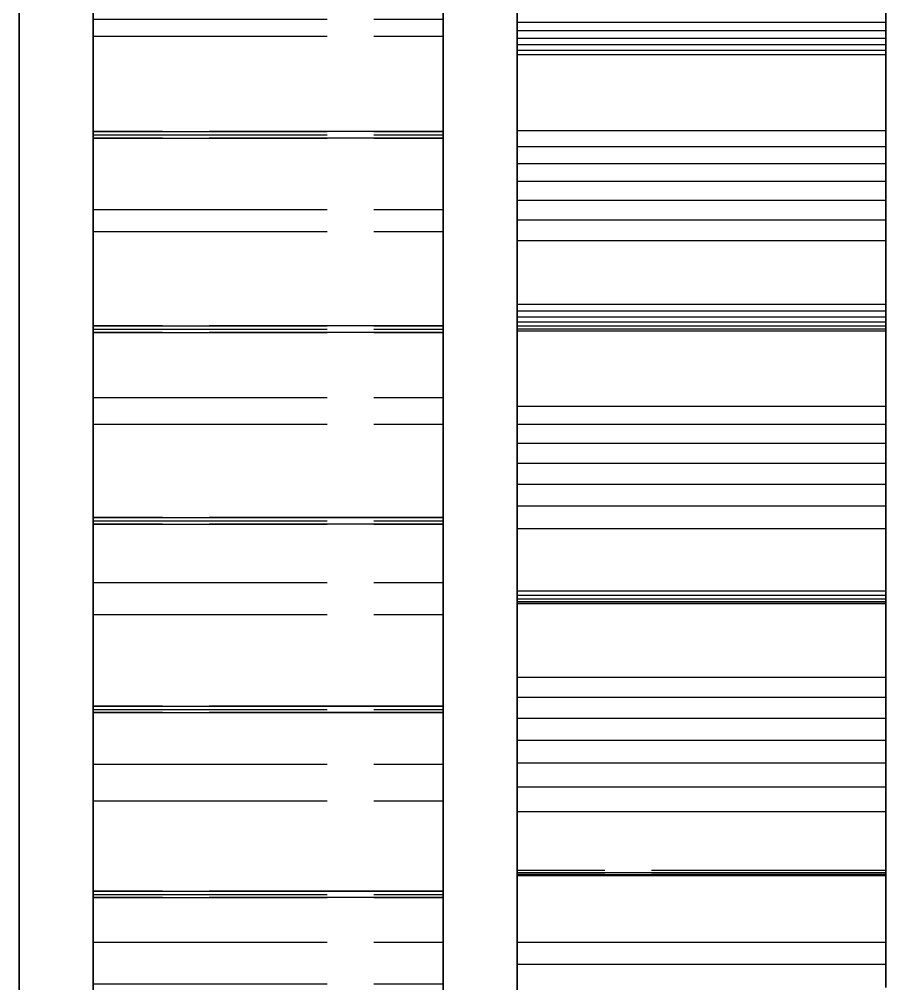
# Model space of a CAD drawing. Header units: millimetres. Extents: x -30 to 157, y -46 to 88.
# Drawn here: x 62.11 to 66.81, y -8.64 to -3.41 of the extents above; entities that cross this region are included whole.
import ezdxf

# ---------------------------------------------------------------- set-up
doc = ezdxf.new("R2010")
doc.units = ezdxf.units.MM
doc.linetypes.add('DASHED', pattern=[1.524, 1.27, -0.254])
doc.layers.add('HIDDEN', color=8, linetype='DASHED')
doc.layers.add('VISIBLE', color=7, linetype='CONTINUOUS')

msp = doc.modelspace()

# ---------------------------------------------------------------- linework, layer by layer
at = {"layer": 'HIDDEN'}
for points in [[(62.10936, -2.8003), (62.10936, -3.42258), (62.10936, -4.04487), (62.10936, -4.66716), (62.10936, -5.28945), (62.10936, -5.91173), (62.10936, -6.53402), (62.10936, -7.15631), (62.10936, -7.7786), (62.10936, -8.40089), (62.10936, -9.02317), (62.10936, -9.64546), (62.10936, -10.26775), (62.10936, -10.89004), (62.10936, -11.51233), (62.10936, -12.13461), (62.10936, -12.7569), (62.10936, -13.37919), (62.10936, -14.00148)], [(64.80936, -2.8003), (64.80936, -3.42258), (64.80936, -4.04487), (64.80936, -4.66716), (64.80936, -5.28945), (64.80936, -5.91173), (64.80936, -6.53402), (64.80936, -7.15631), (64.80936, -7.7786), (64.80936, -8.40089), (64.80936, -9.02317), (64.80936, -9.64546), (64.80936, -10.26775), (64.80936, -10.89004), (64.80936, -11.51233), (64.80936, -12.13461), (64.80936, -12.7569), (64.80936, -13.37919), (64.80936, -14.00148)], [(62.10936, -2.97172), (62.10936, -3.63211), (62.10936, -4.29249), (62.10936, -4.95287), (62.10936, -5.61326), (62.10936, -6.27364), (62.10936, -6.93402), (62.10936, -7.59441), (62.10936, -8.25479), (62.10936, -8.91517), (62.10936, -9.57555), (62.10936, -10.23594), (62.10936, -10.89632), (62.10936, -11.5567), (62.10936, -12.21709), (62.10936, -12.87747), (62.10936, -13.53785), (62.10936, -14.19824)], [(64.80936, -2.97172), (64.80936, -3.63211), (64.80936, -4.29249), (64.80936, -4.95287), (64.80936, -5.61326), (64.80936, -6.27364), (64.80936, -6.93402), (64.80936, -7.59441), (64.80936, -8.25479), (64.80936, -8.91517), (64.80936, -9.57555), (64.80936, -10.23594), (64.80936, -10.89632), (64.80936, -11.5567), (64.80936, -12.21709), (64.80936, -12.87747), (64.80936, -13.53785), (64.80936, -14.19824)], [(62.50936, -3.49643), (62.50936, -2.98375)], [(62.50936, -2.98375), (62.50936, -3.49643)], [(64.40936, -3.49643), (64.40936, -2.98375)], [(64.40936, -2.98375), (64.40936, -3.49643)], [(62.10936, -8.71203), (62.10936, -8.40089), (62.10936, -8.08974), (62.10936, -7.7786), (62.10936, -7.46745), (62.10936, -7.15631), (62.10936, -6.84517), (62.10936, -6.53402), (62.10936, -6.22288), (62.10936, -5.91173), (62.10936, -5.60059), (62.10936, -5.28945), (62.10936, -4.9783), (62.10936, -4.66716), (62.10936, -4.35601), (62.10936, -4.04487), (62.10936, -3.73373), (62.10936, -3.42258), (62.10936, -3.11144)], [(64.80936, -8.71203), (64.80936, -8.40089), (64.80936, -8.08974), (64.80936, -7.7786), (64.80936, -7.46745), (64.80936, -7.15631), (64.80936, -6.84517), (64.80936, -6.53402), (64.80936, -6.22288), (64.80936, -5.91173), (64.80936, -5.60059), (64.80936, -5.28945), (64.80936, -4.9783), (64.80936, -4.66716), (64.80936, -4.35601), (64.80936, -4.04487), (64.80936, -3.73373), (64.80936, -3.42258), (64.80936, -3.11144)], [(64.80936, -8.91517), (64.80936, -8.58498), (64.80936, -8.25479), (64.80936, -7.9246), (64.80936, -7.59441), (64.80936, -7.26421), (64.80936, -6.93402), (64.80936, -6.60383), (64.80936, -6.27364), (64.80936, -5.94345), (64.80936, -5.61326), (64.80936, -5.28306), (64.80936, -4.95287), (64.80936, -4.62268), (64.80936, -4.29249), (64.80936, -3.9623), (64.80936, -3.63211), (64.80936, -3.30192)], [(64.80936, -3.37297), (64.80936, -3.42327)], [(66.80936, -3.37297), (66.80936, -3.42327)], [(62.50936, -3.40533), (62.50936, -4.43759)], [(62.50936, -4.43759), (62.50936, -3.40533)], [(62.50936, -3.40533), (64.40936, -3.40533)], [(64.40936, -3.40533), (64.40936, -4.43759)], [(64.40936, -4.43759), (64.40936, -3.40533)], [(64.80936, -3.42327), (64.80936, -3.46873)], [(66.80936, -3.42327), (64.80936, -3.42327)], [(66.80936, -3.42327), (66.80936, -3.46873)], [(62.50936, -4.01383), (62.50936, -3.49643)], [(62.50936, -3.49643), (62.50936, -4.01383)], [(62.50936, -3.49643), (64.40936, -3.49643)], [(62.50936, -3.49643), (64.40936, -3.49643)], [(64.40936, -4.01383), (64.40936, -3.49643)], [(64.40936, -3.49643), (64.40936, -4.01383)], [(64.80936, -3.46873), (64.80936, -3.50917)], [(66.80936, -3.46873), (64.80936, -3.46873)], [(66.80936, -3.46873), (66.80936, -3.50917)], [(64.80936, -3.50917), (64.80936, -3.54435)], [(66.80936, -3.50917), (64.80936, -3.50917)], [(64.80936, -3.54435), (64.80936, -3.57398)], [(66.80936, -3.54435), (64.80936, -3.54435)], [(66.80936, -3.50917), (66.80936, -3.54435)], [(66.80936, -3.54435), (66.80936, -3.57398)], [(64.80936, -3.57398), (64.80936, -3.59766)], [(66.80936, -3.57398), (64.80936, -3.57398)], [(64.80936, -3.59766), (64.80936, -4.01159)], [(66.80936, -3.59766), (64.80936, -3.59766)], [(66.80936, -3.57398), (66.80936, -3.59766)], [(66.80936, -3.59766), (66.80936, -4.01159)], [(62.50936, -4.01383), (62.50936, -4.01431)], [(62.50936, -4.01383), (62.50936, -4.01431)], [(64.40936, -4.01383), (62.50936, -4.01383)], [(62.50936, -4.01383), (64.40936, -4.01383)], [(62.50936, -4.03199), (62.50936, -4.01431)], [(62.50936, -4.01431), (62.50936, -4.03199)], [(64.40936, -4.01431), (62.50936, -4.01431)], [(64.40936, -4.01431), (62.50936, -4.01431)], [(64.40936, -4.01383), (64.40936, -4.01431)], [(64.40936, -4.01383), (64.40936, -4.01431)], [(64.40936, -4.03199), (64.40936, -4.01431)], [(64.40936, -4.01431), (64.40936, -4.03199)], [(64.80936, -4.01159), (64.80936, -4.09746)], [(66.80936, -4.01159), (64.80936, -4.01159)], [(66.80936, -4.01159), (66.80936, -4.09746)], [(62.50936, -4.05005), (62.50936, -4.03199)], [(62.50936, -4.03199), (62.50936, -4.05005)], [(62.50936, -4.03199), (64.40936, -4.03199)], [(62.50936, -4.03199), (64.40936, -4.03199)], [(62.50936, -4.55631), (62.50936, -4.04977)], [(62.50936, -4.04977), (62.50936, -4.05005)], [(62.50936, -4.04977), (62.50936, -4.05005)], [(62.50936, -4.04977), (62.50936, -4.55631)], [(62.50936, -4.04977), (64.40936, -4.04977)], [(64.40936, -4.04977), (62.50936, -4.04977)], [(64.40936, -4.05005), (62.50936, -4.05005)], [(64.40936, -4.05005), (62.50936, -4.05005)], [(64.40936, -4.05005), (64.40936, -4.03199)], [(64.40936, -4.03199), (64.40936, -4.05005)], [(64.40936, -4.55631), (64.40936, -4.04977)], [(64.40936, -4.04977), (64.40936, -4.05005)], [(64.40936, -4.04977), (64.40936, -4.05005)], [(64.40936, -4.04977), (64.40936, -4.55631)], [(64.80936, -4.09746), (64.80936, -4.1892)], [(66.80936, -4.09746), (64.80936, -4.09746)], [(66.80936, -4.09746), (66.80936, -4.1892)], [(64.80936, -4.1892), (64.80936, -4.28642)], [(66.80936, -4.1892), (64.80936, -4.1892)], [(66.80936, -4.1892), (66.80936, -4.28642)], [(64.80936, -4.28642), (64.80936, -4.3888)], [(66.80936, -4.28642), (64.80936, -4.28642)], [(66.80936, -4.28642), (66.80936, -4.3888)], [(64.80936, -4.3888), (64.80936, -4.4961)], [(66.80936, -4.3888), (64.80936, -4.3888)], [(66.80936, -4.3888), (66.80936, -4.4961)], [(62.50936, -4.43759), (62.50936, -5.45748)], [(62.50936, -5.45748), (62.50936, -4.43759)], [(62.50936, -4.43759), (64.40936, -4.43759)], [(62.50936, -4.43759), (64.40936, -4.43759)], [(64.40936, -4.43759), (64.40936, -5.45748)], [(64.40936, -5.45748), (64.40936, -4.43759)], [(64.80936, -4.4961), (64.80936, -4.60812)], [(66.80936, -4.4961), (64.80936, -4.4961)], [(66.80936, -4.4961), (66.80936, -4.60812)], [(62.50936, -5.069), (62.50936, -4.55631)], [(62.50936, -4.55631), (62.50936, -5.069)], [(62.50936, -4.55631), (64.40936, -4.55631)], [(62.50936, -4.55631), (64.40936, -4.55631)], [(64.40936, -5.069), (64.40936, -4.55631)], [(64.40936, -4.55631), (64.40936, -5.069)], [(64.80936, -4.60812), (64.80936, -4.95255)], [(66.80936, -4.60812), (64.80936, -4.60812)], [(66.80936, -4.60812), (66.80936, -4.95255)], [(64.80936, -4.95255), (64.80936, -4.9896)], [(66.80936, -4.95255), (64.80936, -4.95255)], [(66.80936, -4.95255), (66.80936, -4.9896)], [(64.80936, -4.9896), (64.80936, -5.02186)], [(66.80936, -4.9896), (64.80936, -4.9896)], [(64.80936, -5.02186), (64.80936, -5.04914)], [(66.80936, -5.02186), (64.80936, -5.02186)], [(66.80936, -4.9896), (66.80936, -5.02186)], [(66.80936, -5.02186), (66.80936, -5.04914)], [(62.50936, -5.069), (62.50936, -5.06957)], [(62.50936, -5.069), (62.50936, -5.06957)], [(64.40936, -5.069), (62.50936, -5.069)], [(62.50936, -5.069), (64.40936, -5.069)], [(62.50936, -5.08699), (62.50936, -5.06957)], [(62.50936, -5.06957), (62.50936, -5.08699)], [(64.40936, -5.06957), (62.50936, -5.06957)], [(64.40936, -5.06957), (62.50936, -5.06957)], [(64.40936, -5.069), (64.40936, -5.06957)], [(64.40936, -5.069), (64.40936, -5.06957)], [(64.40936, -5.08699), (64.40936, -5.06957)], [(64.40936, -5.06957), (64.40936, -5.08699)], [(64.80936, -5.04914), (64.80936, -5.07121)], [(66.80936, -5.04914), (64.80936, -5.04914)], [(64.80936, -5.07121), (64.80936, -5.08779)], [(66.80936, -5.07121), (64.80936, -5.07121)], [(66.80936, -5.04914), (66.80936, -5.07121)], [(66.80936, -5.07121), (66.80936, -5.08779)], [(62.50936, -5.10488), (62.50936, -5.08699)], [(62.50936, -5.08699), (62.50936, -5.10488)], [(62.50936, -5.08699), (64.40936, -5.08699)], [(62.50936, -5.08699), (64.40936, -5.08699)], [(62.50936, -5.60349), (62.50936, -5.1045)], [(62.50936, -5.1045), (62.50936, -5.10488)], [(62.50936, -5.1045), (62.50936, -5.10488)], [(62.50936, -5.1045), (62.50936, -5.60349)], [(62.50936, -5.1045), (64.40936, -5.1045)], [(64.40936, -5.1045), (62.50936, -5.1045)], [(64.40936, -5.10488), (62.50936, -5.10488)], [(64.40936, -5.10488), (62.50936, -5.10488)], [(64.40936, -5.10488), (64.40936, -5.08699)], [(64.40936, -5.08699), (64.40936, -5.10488)], [(64.40936, -5.60349), (64.40936, -5.1045)], [(64.40936, -5.1045), (64.40936, -5.10488)], [(64.40936, -5.1045), (64.40936, -5.10488)], [(64.40936, -5.1045), (64.40936, -5.60349)], [(64.80936, -5.08779), (64.80936, -5.09849)], [(66.80936, -5.08779), (64.80936, -5.08779)], [(64.80936, -5.09849), (64.80936, -5.50683)], [(66.80936, -5.09849), (64.80936, -5.09849)], [(66.80936, -5.08779), (66.80936, -5.09849)], [(66.80936, -5.09849), (66.80936, -5.50683)], [(62.50936, -5.45748), (62.50936, -6.46216)], [(62.50936, -6.46216), (62.50936, -5.45748)], [(62.50936, -5.45748), (64.40936, -5.45748)], [(62.50936, -5.45748), (64.40936, -5.45748)], [(64.40936, -5.45748), (64.40936, -6.46216)], [(64.40936, -6.46216), (64.40936, -5.45748)], [(64.80936, -5.50683), (64.80936, -5.60421)], [(66.80936, -5.50683), (64.80936, -5.50683)], [(66.80936, -5.50683), (66.80936, -5.60421)], [(62.50936, -6.11003), (62.50936, -5.60349)], [(62.50936, -5.60349), (62.50936, -6.11003)], [(62.50936, -5.60349), (64.40936, -5.60349)], [(62.50936, -5.60349), (64.40936, -5.60349)], [(64.40936, -6.11003), (64.40936, -5.60349)], [(64.40936, -5.60349), (64.40936, -6.11003)], [(64.80936, -5.60421), (64.80936, -5.70736)], [(66.80936, -5.60421), (64.80936, -5.60421)], [(66.80936, -5.60421), (66.80936, -5.70736)], [(64.80936, -5.70736), (64.80936, -5.81589)], [(66.80936, -5.70736), (64.80936, -5.70736)], [(66.80936, -5.70736), (66.80936, -5.81589)], [(64.80936, -5.81589), (64.80936, -5.9295)], [(66.80936, -5.81589), (64.80936, -5.81589)], [(66.80936, -5.81589), (66.80936, -5.9295)], [(64.80936, -5.9295), (64.80936, -6.04795)], [(66.80936, -5.9295), (64.80936, -5.9295)], [(66.80936, -5.9295), (66.80936, -6.04795)], [(64.80936, -6.04795), (64.80936, -6.17103)], [(66.80936, -6.04795), (64.80936, -6.04795)], [(66.80936, -6.04795), (66.80936, -6.17103)], [(62.50936, -6.11003), (62.50936, -6.11071)], [(62.50936, -6.11003), (62.50936, -6.11071)], [(64.40936, -6.11003), (62.50936, -6.11003)], [(62.50936, -6.11003), (64.40936, -6.11003)], [(62.50936, -6.12781), (62.50936, -6.11071)], [(62.50936, -6.11071), (62.50936, -6.12781)], [(64.40936, -6.11071), (62.50936, -6.11071)], [(64.40936, -6.11071), (62.50936, -6.11071)], [(64.40936, -6.11003), (64.40936, -6.11071)], [(64.40936, -6.11003), (64.40936, -6.11071)], [(64.40936, -6.12781), (64.40936, -6.11071)], [(64.40936, -6.11071), (64.40936, -6.12781)], [(62.50936, -6.14548), (62.50936, -6.12781)], [(62.50936, -6.12781), (62.50936, -6.14548)], [(62.50936, -6.12781), (64.40936, -6.12781)], [(62.50936, -6.12781), (64.40936, -6.12781)], [(62.50936, -6.63505), (62.50936, -6.145)], [(62.50936, -6.145), (62.50936, -6.14548)], [(62.50936, -6.145), (62.50936, -6.14548)], [(62.50936, -6.145), (62.50936, -6.63505)], [(62.50936, -6.145), (64.40936, -6.145)], [(64.40936, -6.145), (62.50936, -6.145)], [(64.40936, -6.14548), (62.50936, -6.14548)], [(64.40936, -6.14548), (62.50936, -6.14548)], [(64.40936, -6.14548), (64.40936, -6.12781)], [(64.40936, -6.12781), (64.40936, -6.14548)], [(64.40936, -6.63505), (64.40936, -6.145)], [(64.40936, -6.145), (64.40936, -6.14548)], [(64.40936, -6.145), (64.40936, -6.14548)], [(64.40936, -6.145), (64.40936, -6.63505)], [(64.80936, -6.17103), (64.80936, -6.51001)], [(66.80936, -6.17103), (64.80936, -6.17103)], [(66.80936, -6.17103), (66.80936, -6.51001)], [(62.50936, -6.46216), (62.50936, -7.44884)], [(62.50936, -7.44884), (62.50936, -6.46216)], [(62.50936, -6.46216), (64.40936, -6.46216)], [(62.50936, -6.46216), (64.40936, -6.46216)], [(64.40936, -6.46216), (64.40936, -7.44884)], [(64.40936, -7.44884), (64.40936, -6.46216)], [(64.80936, -6.51001), (64.80936, -6.53365)], [(66.80936, -6.51001), (64.80936, -6.51001)], [(64.80936, -6.53365), (64.80936, -6.55256)], [(66.80936, -6.53365), (64.80936, -6.53365)], [(66.80936, -6.51001), (66.80936, -6.53365)], [(66.80936, -6.53365), (66.80936, -6.55256)], [(64.80936, -6.55256), (64.80936, -6.56656)], [(66.80936, -6.55256), (64.80936, -6.55256)], [(64.80936, -6.56656), (64.80936, -6.57543)], [(66.80936, -6.56656), (64.80936, -6.56656)], [(64.80936, -6.57543), (64.80936, -6.57888)], [(66.80936, -6.57543), (64.80936, -6.57543)], [(64.80936, -6.57656), (64.80936, -6.57888)], [(64.80936, -6.57888), (64.80936, -6.57656)], [(64.80936, -6.57656), (64.80936, -6.97748)], [(64.80936, -6.57888), (64.80936, -6.57656)], [(66.80936, -6.57656), (64.80936, -6.57656)], [(66.80936, -6.57656), (64.80936, -6.57656)], [(66.80936, -6.57888), (64.80936, -6.57888)], [(66.80936, -6.55256), (66.80936, -6.56656)], [(66.80936, -6.56656), (66.80936, -6.57543)], [(66.80936, -6.57543), (66.80936, -6.57888)], [(66.80936, -6.57656), (66.80936, -6.57888)], [(66.80936, -6.57888), (66.80936, -6.57656)], [(66.80936, -6.57656), (66.80936, -6.97748)], [(66.80936, -6.57888), (66.80936, -6.57656)], [(62.50936, -7.13404), (62.50936, -6.63505)], [(62.50936, -6.63505), (62.50936, -7.13404)], [(62.50936, -6.63505), (64.40936, -6.63505)], [(62.50936, -6.63505), (64.40936, -6.63505)], [(64.40936, -7.13404), (64.40936, -6.63505)], [(64.40936, -6.63505), (64.40936, -7.13404)], [(64.80936, -6.97748), (64.80936, -7.08592)], [(66.80936, -6.97748), (64.80936, -6.97748)], [(66.80936, -6.97748), (66.80936, -7.08592)], [(64.80936, -7.08592), (64.80936, -7.20002)], [(66.80936, -7.08592), (64.80936, -7.08592)], [(66.80936, -7.08592), (66.80936, -7.20002)], [(62.50936, -7.13404), (62.50936, -7.13481)], [(62.50936, -7.13404), (62.50936, -7.13481)], [(64.40936, -7.13404), (62.50936, -7.13404)], [(62.50936, -7.13404), (64.40936, -7.13404)], [(62.50936, -7.15155), (62.50936, -7.13481)], [(62.50936, -7.13481), (62.50936, -7.15155)], [(64.40936, -7.13481), (62.50936, -7.13481)], [(64.40936, -7.13481), (62.50936, -7.13481)], [(62.50936, -7.16896), (62.50936, -7.15155)], [(62.50936, -7.15155), (62.50936, -7.16896)], [(62.50936, -7.15155), (64.40936, -7.15155)], [(62.50936, -7.15155), (64.40936, -7.15155)], [(62.50936, -7.64811), (62.50936, -7.16838)], [(62.50936, -7.16838), (62.50936, -7.16896)], [(62.50936, -7.16838), (62.50936, -7.16896)], [(62.50936, -7.16838), (62.50936, -7.64811)], [(62.50936, -7.16838), (64.40936, -7.16838)], [(64.40936, -7.16838), (62.50936, -7.16838)], [(64.40936, -7.16896), (62.50936, -7.16896)], [(64.40936, -7.16896), (62.50936, -7.16896)], [(64.40936, -7.13404), (64.40936, -7.13481)], [(64.40936, -7.13404), (64.40936, -7.13481)], [(64.40936, -7.15155), (64.40936, -7.13481)], [(64.40936, -7.13481), (64.40936, -7.15155)], [(64.40936, -7.16896), (64.40936, -7.15155)], [(64.40936, -7.15155), (64.40936, -7.16896)], [(64.40936, -7.64811), (64.40936, -7.16838)], [(64.40936, -7.16838), (64.40936, -7.16896)], [(64.40936, -7.16838), (64.40936, -7.16896)], [(64.40936, -7.16838), (64.40936, -7.64811)], [(64.80936, -7.20002), (64.80936, -7.31939)], [(66.80936, -7.20002), (64.80936, -7.20002)], [(66.80936, -7.20002), (66.80936, -7.31939)], [(64.80936, -7.31939), (64.80936, -7.44373)], [(66.80936, -7.31939), (64.80936, -7.31939)], [(66.80936, -7.31939), (66.80936, -7.44373)], [(62.50936, -7.44884), (62.50936, -8.41474)], [(62.50936, -8.41474), (62.50936, -7.44884)], [(62.50936, -7.44884), (64.40936, -7.44884)], [(62.50936, -7.44884), (64.40936, -7.44884)], [(64.40936, -7.44884), (64.40936, -8.41474)], [(64.40936, -8.41474), (64.40936, -7.44884)], [(64.80936, -7.44373), (64.80936, -7.57279)], [(66.80936, -7.44373), (64.80936, -7.44373)], [(66.80936, -7.44373), (66.80936, -7.57279)], [(64.80936, -7.57279), (64.80936, -7.70637)], [(66.80936, -7.57279), (64.80936, -7.57279)], [(66.80936, -7.57279), (66.80936, -7.70637)], [(62.50936, -8.13816), (62.50936, -7.64811)], [(62.50936, -7.64811), (62.50936, -8.13816)], [(62.50936, -7.64811), (64.40936, -7.64811)], [(62.50936, -7.64811), (64.40936, -7.64811)], [(64.40936, -8.13816), (64.40936, -7.64811)], [(64.40936, -7.64811), (64.40936, -8.13816)], [(64.80936, -7.70637), (64.80936, -8.0384)], [(66.80936, -7.70637), (64.80936, -7.70637)], [(66.80936, -7.70637), (66.80936, -8.0384)], [(64.80936, -8.02524), (64.80936, -8.04059)], [(64.80936, -8.05465), (64.80936, -8.02524)], [(64.80936, -8.02524), (64.80936, -8.41697)], [(64.80936, -8.04059), (64.80936, -8.02524)], [(66.80936, -8.02524), (64.80936, -8.02524)], [(66.80936, -8.02524), (64.80936, -8.02524)], [(64.80936, -8.0384), (64.80936, -8.04852)], [(66.80936, -8.0384), (64.80936, -8.0384)], [(64.80936, -8.04059), (64.80936, -8.05027)], [(64.80936, -8.05027), (64.80936, -8.04059)], [(66.80936, -8.04059), (64.80936, -8.04059)], [(66.80936, -8.04059), (64.80936, -8.04059)], [(64.80936, -8.04852), (64.80936, -8.054)], [(66.80936, -8.04852), (64.80936, -8.04852)], [(64.80936, -8.05027), (64.80936, -8.05465)], [(64.80936, -8.05465), (64.80936, -8.05027)], [(66.80936, -8.05027), (64.80936, -8.05027)], [(66.80936, -8.05027), (64.80936, -8.05027)], [(64.80936, -8.054), (64.80936, -8.05465)], [(66.80936, -8.054), (64.80936, -8.054)], [(66.80936, -8.05465), (64.80936, -8.05465)], [(66.80936, -8.02524), (66.80936, -8.04059)], [(66.80936, -8.05465), (66.80936, -8.02524)], [(66.80936, -8.02524), (66.80936, -8.41697)], [(66.80936, -8.04059), (66.80936, -8.02524)], [(66.80936, -8.0384), (66.80936, -8.04852)], [(66.80936, -8.04059), (66.80936, -8.05027)], [(66.80936, -8.05027), (66.80936, -8.04059)], [(66.80936, -8.04852), (66.80936, -8.054)], [(66.80936, -8.05027), (66.80936, -8.05465)], [(66.80936, -8.05465), (66.80936, -8.05027)], [(66.80936, -8.054), (66.80936, -8.05465)], [(62.50936, -8.13816), (62.50936, -8.13902)], [(62.50936, -8.13816), (62.50936, -8.13902)], [(64.40936, -8.13816), (62.50936, -8.13816)], [(62.50936, -8.13816), (64.40936, -8.13816)], [(62.50936, -8.15535), (62.50936, -8.13902)], [(62.50936, -8.13902), (62.50936, -8.15535)], [(64.40936, -8.13902), (62.50936, -8.13902)], [(64.40936, -8.13902), (62.50936, -8.13902)], [(62.50936, -8.17246), (62.50936, -8.15535)], [(62.50936, -8.15535), (62.50936, -8.17246)], [(62.50936, -8.15535), (64.40936, -8.15535)], [(62.50936, -8.15535), (64.40936, -8.15535)], [(64.40936, -8.13816), (64.40936, -8.13902)], [(64.40936, -8.13816), (64.40936, -8.13902)], [(64.40936, -8.15535), (64.40936, -8.13902)], [(64.40936, -8.13902), (64.40936, -8.15535)], [(64.40936, -8.17246), (64.40936, -8.15535)], [(64.40936, -8.15535), (64.40936, -8.17246)], [(62.50936, -8.63986), (62.50936, -8.17178)], [(62.50936, -8.17178), (62.50936, -8.17246)], [(62.50936, -8.17178), (62.50936, -8.17246)], [(62.50936, -8.17178), (62.50936, -8.63986)], [(62.50936, -8.17178), (64.40936, -8.17178)], [(64.40936, -8.17178), (62.50936, -8.17178)], [(64.40936, -8.17246), (62.50936, -8.17246)], [(64.40936, -8.17246), (62.50936, -8.17246)], [(64.40936, -8.63986), (64.40936, -8.17178)], [(64.40936, -8.17178), (64.40936, -8.17246)], [(64.40936, -8.17178), (64.40936, -8.17246)], [(64.40936, -8.17178), (64.40936, -8.63986)], [(62.50936, -8.41474), (62.50936, -9.3572)], [(62.50936, -9.3572), (62.50936, -8.41474)], [(62.50936, -8.41474), (64.40936, -8.41474)], [(62.50936, -8.41474), (64.40936, -8.41474)], [(64.40936, -8.41474), (64.40936, -9.3572)], [(64.40936, -9.3572), (64.40936, -8.41474)], [(64.80936, -8.41697), (64.80936, -8.53599)], [(66.80936, -8.41697), (64.80936, -8.41697)], [(66.80936, -8.41697), (66.80936, -8.53599)], [(64.80936, -8.53599), (64.80936, -8.66054)], [(66.80936, -8.53599), (64.80936, -8.53599)], [(66.80936, -8.53599), (66.80936, -8.66054)], [(62.50936, -8.63986), (64.40936, -8.63986)]]:
    msp.add_lwpolyline(points, dxfattribs=at)
at = {"layer": 'VISIBLE'}
for points in [[(62.10936, -8.91517), (62.10936, -8.58498), (62.10936, -8.25479), (62.10936, -7.9246), (62.10936, -7.59441), (62.10936, -7.26421), (62.10936, -6.93402), (62.10936, -6.60383), (62.10936, -6.27364), (62.10936, -5.94345), (62.10936, -5.61326), (62.10936, -5.28306), (62.10936, -4.95287), (62.10936, -4.62268), (62.10936, -4.29249), (62.10936, -3.9623), (62.10936, -3.63211), (62.10936, -3.30192)], [(64.80936, -3.42327), (64.80936, -3.37297)], [(66.80936, -3.42327), (66.80936, -3.37297)], [(64.80936, -3.46873), (64.80936, -3.42327)], [(66.80936, -3.42327), (64.80936, -3.42327)], [(66.80936, -3.46873), (66.80936, -3.42327)], [(64.80936, -3.50917), (64.80936, -3.46873)], [(66.80936, -3.46873), (64.80936, -3.46873)], [(66.80936, -3.50917), (66.80936, -3.46873)], [(64.80936, -3.54435), (64.80936, -3.50917)], [(66.80936, -3.50917), (64.80936, -3.50917)], [(64.80936, -3.57398), (64.80936, -3.54435)], [(66.80936, -3.54435), (64.80936, -3.54435)], [(66.80936, -3.54435), (66.80936, -3.50917)], [(66.80936, -3.57398), (66.80936, -3.54435)], [(64.80936, -3.59766), (64.80936, -3.57398)], [(66.80936, -3.57398), (64.80936, -3.57398)], [(64.80936, -4.01159), (64.80936, -3.59766)], [(66.80936, -3.59766), (64.80936, -3.59766)], [(66.80936, -3.59766), (66.80936, -3.57398)], [(66.80936, -4.01159), (66.80936, -3.59766)], [(64.80936, -4.09746), (64.80936, -4.01159)], [(66.80936, -4.01159), (64.80936, -4.01159)], [(66.80936, -4.09746), (66.80936, -4.01159)], [(64.80936, -4.1892), (64.80936, -4.09746)], [(66.80936, -4.09746), (64.80936, -4.09746)], [(66.80936, -4.1892), (66.80936, -4.09746)], [(64.80936, -4.28642), (64.80936, -4.1892)], [(66.80936, -4.1892), (64.80936, -4.1892)], [(66.80936, -4.28642), (66.80936, -4.1892)], [(64.80936, -4.3888), (64.80936, -4.28642)], [(66.80936, -4.28642), (64.80936, -4.28642)], [(66.80936, -4.3888), (66.80936, -4.28642)], [(64.80936, -4.4961), (64.80936, -4.3888)], [(66.80936, -4.3888), (64.80936, -4.3888)], [(66.80936, -4.4961), (66.80936, -4.3888)], [(64.80936, -4.60812), (64.80936, -4.4961)], [(66.80936, -4.4961), (64.80936, -4.4961)], [(66.80936, -4.60812), (66.80936, -4.4961)], [(64.80936, -4.95255), (64.80936, -4.60812)], [(66.80936, -4.60812), (64.80936, -4.60812)], [(66.80936, -4.95255), (66.80936, -4.60812)], [(64.80936, -4.9896), (64.80936, -4.95255)], [(66.80936, -4.95255), (64.80936, -4.95255)], [(66.80936, -4.9896), (66.80936, -4.95255)], [(64.80936, -5.02186), (64.80936, -4.9896)], [(66.80936, -4.9896), (64.80936, -4.9896)], [(64.80936, -5.04914), (64.80936, -5.02186)], [(66.80936, -5.02186), (64.80936, -5.02186)], [(66.80936, -5.02186), (66.80936, -4.9896)], [(66.80936, -5.04914), (66.80936, -5.02186)], [(64.80936, -5.07121), (64.80936, -5.04914)], [(66.80936, -5.04914), (64.80936, -5.04914)], [(64.80936, -5.08779), (64.80936, -5.07121)], [(66.80936, -5.07121), (64.80936, -5.07121)], [(66.80936, -5.07121), (66.80936, -5.04914)], [(66.80936, -5.08779), (66.80936, -5.07121)], [(64.80936, -5.09849), (64.80936, -5.08779)], [(66.80936, -5.08779), (64.80936, -5.08779)], [(64.80936, -5.50683), (64.80936, -5.09849)], [(66.80936, -5.09849), (64.80936, -5.09849)], [(66.80936, -5.09849), (66.80936, -5.08779)], [(66.80936, -5.50683), (66.80936, -5.09849)], [(64.80936, -5.60421), (64.80936, -5.50683)], [(66.80936, -5.50683), (64.80936, -5.50683)], [(66.80936, -5.60421), (66.80936, -5.50683)], [(64.80936, -5.70736), (64.80936, -5.60421)], [(66.80936, -5.60421), (64.80936, -5.60421)], [(66.80936, -5.70736), (66.80936, -5.60421)], [(64.80936, -5.81589), (64.80936, -5.70736)], [(66.80936, -5.70736), (64.80936, -5.70736)], [(66.80936, -5.81589), (66.80936, -5.70736)], [(64.80936, -5.9295), (64.80936, -5.81589)], [(66.80936, -5.81589), (64.80936, -5.81589)], [(66.80936, -5.9295), (66.80936, -5.81589)], [(64.80936, -6.04795), (64.80936, -5.9295)], [(66.80936, -5.9295), (64.80936, -5.9295)], [(66.80936, -6.04795), (66.80936, -5.9295)], [(64.80936, -6.17103), (64.80936, -6.04795)], [(66.80936, -6.04795), (64.80936, -6.04795)], [(66.80936, -6.17103), (66.80936, -6.04795)], [(64.80936, -6.51001), (64.80936, -6.17103)], [(66.80936, -6.17103), (64.80936, -6.17103)], [(66.80936, -6.51001), (66.80936, -6.17103)], [(64.80936, -6.53365), (64.80936, -6.51001)], [(66.80936, -6.51001), (64.80936, -6.51001)], [(64.80936, -6.55256), (64.80936, -6.53365)], [(66.80936, -6.53365), (64.80936, -6.53365)], [(66.80936, -6.53365), (66.80936, -6.51001)], [(66.80936, -6.55256), (66.80936, -6.53365)], [(64.80936, -6.56656), (64.80936, -6.55256)], [(66.80936, -6.55256), (64.80936, -6.55256)], [(64.80936, -6.57543), (64.80936, -6.56656)], [(66.80936, -6.56656), (64.80936, -6.56656)], [(64.80936, -6.57888), (64.80936, -6.57543)], [(66.80936, -6.57543), (64.80936, -6.57543)], [(64.80936, -6.97748), (64.80936, -6.57888)], [(66.80936, -6.57888), (64.80936, -6.57888)], [(66.80936, -6.56656), (66.80936, -6.55256)], [(66.80936, -6.57543), (66.80936, -6.56656)], [(66.80936, -6.57888), (66.80936, -6.57543)], [(66.80936, -6.97748), (66.80936, -6.57888)], [(64.80936, -7.08592), (64.80936, -6.97748)], [(66.80936, -6.97748), (64.80936, -6.97748)], [(66.80936, -7.08592), (66.80936, -6.97748)], [(64.80936, -7.20002), (64.80936, -7.08592)], [(66.80936, -7.08592), (64.80936, -7.08592)], [(66.80936, -7.20002), (66.80936, -7.08592)], [(64.80936, -7.31939), (64.80936, -7.20002)], [(66.80936, -7.20002), (64.80936, -7.20002)], [(66.80936, -7.31939), (66.80936, -7.20002)], [(64.80936, -7.44373), (64.80936, -7.31939)], [(66.80936, -7.31939), (64.80936, -7.31939)], [(66.80936, -7.44373), (66.80936, -7.31939)], [(64.80936, -7.57279), (64.80936, -7.44373)], [(66.80936, -7.44373), (64.80936, -7.44373)], [(66.80936, -7.57279), (66.80936, -7.44373)], [(64.80936, -7.70637), (64.80936, -7.57279)], [(66.80936, -7.57279), (64.80936, -7.57279)], [(66.80936, -7.70637), (66.80936, -7.57279)], [(64.80936, -8.0384), (64.80936, -7.70637)], [(66.80936, -7.70637), (64.80936, -7.70637)], [(66.80936, -8.0384), (66.80936, -7.70637)], [(64.80936, -8.04852), (64.80936, -8.0384)], [(66.80936, -8.0384), (64.80936, -8.0384)], [(64.80936, -8.054), (64.80936, -8.04852)], [(66.80936, -8.04852), (64.80936, -8.04852)], [(64.80936, -8.05465), (64.80936, -8.054)], [(66.80936, -8.054), (64.80936, -8.054)], [(64.80936, -8.41697), (64.80936, -8.05465)], [(66.80936, -8.05465), (64.80936, -8.05465)], [(66.80936, -8.04852), (66.80936, -8.0384)], [(66.80936, -8.054), (66.80936, -8.04852)], [(66.80936, -8.05465), (66.80936, -8.054)], [(66.80936, -8.41697), (66.80936, -8.05465)], [(64.80936, -8.53599), (64.80936, -8.41697)], [(66.80936, -8.41697), (64.80936, -8.41697)], [(66.80936, -8.53599), (66.80936, -8.41697)], [(64.80936, -8.66054), (64.80936, -8.53599)], [(66.80936, -8.53599), (64.80936, -8.53599)], [(66.80936, -8.66054), (66.80936, -8.53599)]]:
    msp.add_lwpolyline(points, dxfattribs=at)

doc.saveas('drawing.dxf')
